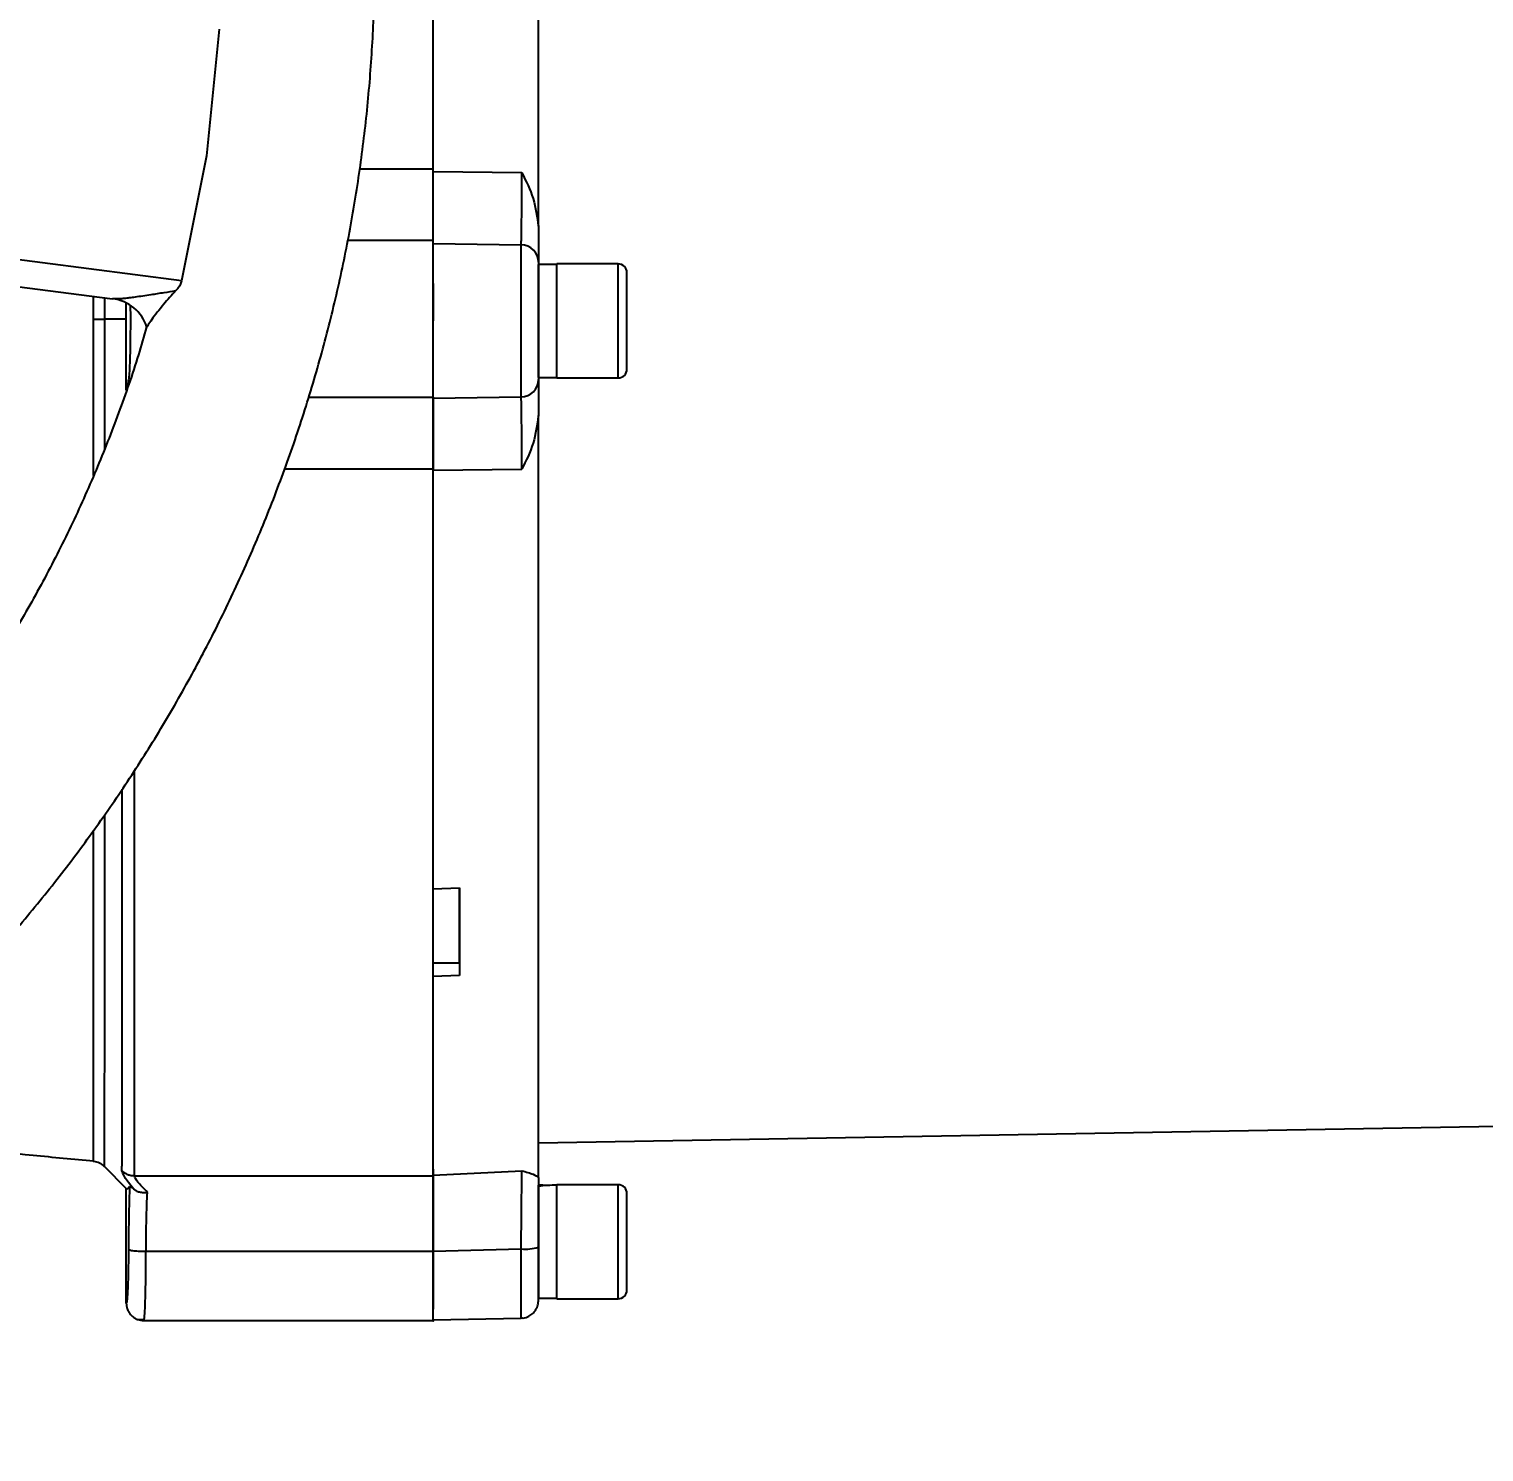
# Model space of a CAD drawing. Header units: millimetres. Extents: x 2404 to 4548, y 1024 to 2541.
# Drawn here: x 3401.5 to 3567.4, y 1252.1 to 1414.4 of the extents above; entities that cross this region are included whole.
import ezdxf

# ---------------------------------------------------------------- set-up
doc = ezdxf.new("R2010")
doc.units = ezdxf.units.MM
doc.layers.add('AM_5', color=3, linetype='Continuous', lineweight=25)
doc.styles.add('SLDTEXTSTYLE1', font='txt.shx', dxfattribs={"width": 0.7, "bigfont": 'gbcbig.shx'})
doc.dimstyles.new('SLDDIMSTYLE12$0', dxfattribs={"dimtxt": 12, "dimasz": 10, "dimexe": 0, "dimexo": 0.0625, "dimgap": 0.875, "dimtad": 1, "dimdec": 1, "dimlfac": 1.8, "dimrnd": 1e-09, "dimzin": 12, "dimdsep": 46, "dimtxsty": 'SLDTEXTSTYLE1', "dimcen": 0.09, "dimdle": 8.16, "dimclrd": 3, "dimclre": 3, "dimadec": 0, "dimazin": 3, "dimtfac": 1, "dimtdec": 1, "dimtofl": 0, "dimtmove": 0, "dimatfit": 3, "dimfxl": 0, "dimfrac": 2, "dimtolj": 1, "dimlwd": 5, "dimlwe": 5, "dimarcsym": 0})

# ---------------------------------------------------------------- blocks, each defined once
blk = doc.blocks.new('*D71')
at = {"layer": 'AM_5', "color": 3, "lineweight": 5, "transparency": 16777216}
blk.add_line((3447.59, 1495.16), (3447.59, 1573.33), dxfattribs=at)
at = {"layer": 'AM_5', "color": 3, "linetype": 'Continuous', "lineweight": 5, "transparency": 16777216}
for p, q in [((3457.59, 1573.33), (3609.59, 1573.33)), ((3619.59, 1413.43), (3619.59, 1573.33))]:
    blk.add_line(p, q, dxfattribs=at)
at = {"layer": 'AM_5', "color": 3, "transparency": 16777216}
for points in [[(3457.59, 1575), (3457.59, 1571.67), (3447.59, 1573.33)], [(3609.59, 1575), (3609.59, 1571.67), (3619.59, 1573.33)]]:
    blk.add_solid(points, dxfattribs=at)
at = {"layer": 'Defpoints', "color": 0, "transparency": 16777216}
for p in [(3619.59, 1573.33), (3447.59, 1495.09), (3619.59, 1413.37)]:
    blk.add_point(p, dxfattribs=at)
at = {"layer": 'AM_5', "color": 0, "transparency": 16777216, "insert": (3533.59, 1580.21), "char_height": 12, "attachment_point": 5, "style": 'SLDTEXTSTYLE1'}
blk.add_mtext('\\A1;172', dxfattribs=at)

msp = doc.modelspace()

# ---------------------------------------------------------------- linework, layer by layer
at = {"color": 7, "linetype": 'Continuous', "lineweight": 25}
for p, q in [((3423.186, 1414.369), (3421.725, 1399.915)), ((3421.725, 1399.913), (3418.897, 1385.661)), ((3421.725, 1399.915), (3421.725, 1399.913)), ((3439.196, 1398.427), (3447.595, 1398.427)), ((3447.595, 1398.123), (3457.699, 1398.004)), ((3418.897, 1385.661), (3385.065, 1390.062)), ((3447.595, 1390.252), (3437.832, 1390.252)), ((3447.595, 1389.921), (3457.63, 1389.772)), ((3461.695, 1387.535), (3459.595, 1387.535)), ((3468.695, 1387.595), (3461.695, 1387.595)), ((3461.695, 1387.595), (3461.695, 1387.535)), ((3385.444, 1386.92), (3411.029, 1383.62)), ((3408.866, 1381.3), (3408.866, 1383.899)), ((3410.091, 1383.741), (3410.091, 1381.301)), ((3412.595, 1381.306), (3412.595, 1383.105)), ((3412.595, 1381.306), (3412.595, 1383.105)), ((3412.595, 1381.306), (3410.091, 1381.301)), ((3412.595, 1373.197), (3412.595, 1381.306)), ((3447.595, 1376.845), (3447.595, 1377.095)), ((3459.595, 1374.655), (3461.695, 1374.655)), ((3461.695, 1374.595), (3468.695, 1374.595)), ((3433.383, 1372.392), (3447.595, 1372.392)), ((3447.595, 1372.269), (3457.63, 1372.419)), ((3447.595, 1364.18), (3430.616, 1364.18)), ((3447.595, 1364.067), (3457.699, 1364.186)), ((3447.595, 1316.341), (3450.595, 1316.452)), ((3447.595, 1307.881), (3450.595, 1307.881)), ((3450.595, 1307.881), (3450.595, 1306.457)), ((3450.595, 1306.457), (3447.595, 1306.346)), ((3459.594, 1287.355), (3589.121, 1289.616)), ((3410.081, 1284.694), (3412.594, 1282.179)), ((3447.594, 1284.376), (3447.594, 1283.675)), ((3413.514, 1283.624), (3447.594, 1283.624)), ((3447.594, 1283.675), (3457.699, 1284.192)), ((3412.594, 1269.096), (3412.594, 1282.179)), ((3459.594, 1280.435), (3459.594, 1282.535)), ((3459.594, 1282.419), (3459.594, 1280.262)), ((3468.694, 1282.595), (3461.694, 1282.595)), ((3447.594, 1274.998), (3414.838, 1274.998)), ((3447.594, 1275.024), (3457.629, 1275.275)), ((3459.594, 1269.655), (3461.694, 1269.655)), ((3461.694, 1269.595), (3468.694, 1269.595)), ((3413.763, 1267.276), (3414.666, 1267.23)), ((3414.593, 1267.095), (3447.594, 1267.095)), ((3414.595, 1267.095), (3414.635, 1267.279)), ((3447.594, 1267.205), (3457.629, 1267.38))]:
    msp.add_line(p, q, dxfattribs=at)
at = {"color": 7, "linetype": 'Continuous', "lineweight": 25, "flags": 128}
for points in [[(3457.63, 1372.419), (3457.63, 1372.783), (3457.63, 1373.515), (3457.63, 1374.584), (3457.63, 1375.941), (3457.63, 1377.527), (3457.63, 1379.27), (3457.63, 1381.095), (3457.63, 1382.92), (3457.63, 1384.664), (3457.63, 1386.249), (3457.63, 1387.606), (3457.63, 1388.675), (3457.63, 1389.408), (3457.63, 1389.772)], [(3459.595, 1374.655), (3459.595, 1374.67), (3459.595, 1374.95), (3459.595, 1375.566), (3459.595, 1376.485), (3459.595, 1377.655), (3459.595, 1379.013), (3459.595, 1380.486), (3459.595, 1381.991), (3459.595, 1383.448), (3459.595, 1384.776), (3459.595, 1385.902), (3459.595, 1386.766), (3459.595, 1387.319), (3459.595, 1387.533), (3459.595, 1387.535)], [(3461.695, 1374.655), (3461.695, 1374.639), (3461.695, 1374.639), (3461.695, 1374.987), (3461.695, 1375.664), (3461.695, 1376.634), (3461.695, 1377.845), (3461.695, 1379.23), (3461.695, 1380.717), (3461.695, 1382.223), (3461.695, 1383.669), (3461.695, 1384.976), (3461.695, 1386.074), (3461.695, 1386.903), (3461.695, 1387.419), (3461.695, 1387.595), (3461.695, 1387.595)], [(3468.695, 1374.595), (3468.695, 1374.639), (3468.695, 1374.987), (3468.695, 1375.664), (3468.695, 1376.634), (3468.695, 1377.845), (3468.695, 1379.23), (3468.695, 1380.717), (3468.695, 1382.223), (3468.695, 1383.669), (3468.695, 1384.976), (3468.695, 1386.074), (3468.695, 1386.903), (3468.695, 1387.419), (3468.695, 1387.595)], [(3461.695, 1374.758), (3461.695, 1374.87), (3461.695, 1375.423), (3461.695, 1376.287), (3461.695, 1377.414), (3461.695, 1378.742), (3461.695, 1380.198), (3461.695, 1381.704), (3461.695, 1383.176), (3461.695, 1384.534), (3461.695, 1385.705), (3461.695, 1386.623), (3461.695, 1386.887)], [(3459.594, 1282.535), (3459.594, 1282.359), (3459.594, 1281.84), (3459.594, 1281.007), (3459.594, 1280.095)], [(3459.594, 1269.655), (3459.594, 1269.717), (3459.594, 1270.1), (3459.594, 1270.81), (3459.594, 1271.81), (3459.594, 1273.043), (3459.594, 1274.444), (3459.594, 1275.935), (3459.594, 1277.434), (3459.594, 1278.86), (3459.594, 1280.135), (3459.594, 1281.19), (3459.594, 1281.965), (3459.594, 1282.419)], [(3461.694, 1276.095), (3461.694, 1277.594), (3461.694, 1279.012), (3461.694, 1280.273), (3461.694, 1281.308), (3461.694, 1282.063), (3461.694, 1282.496), (3461.694, 1282.584), (3461.694, 1282.535)], [(3461.694, 1269.655), (3461.694, 1269.684), (3461.694, 1270), (3461.694, 1270.65), (3461.694, 1271.598), (3461.694, 1272.791), (3461.694, 1274.166), (3461.694, 1275.645), (3461.694, 1277.15), (3461.694, 1278.596), (3461.694, 1279.906), (3461.694, 1281.007), (3461.694, 1281.84), (3461.694, 1282.359), (3461.694, 1282.535)], [(3468.694, 1276.095), (3468.694, 1277.594), (3468.694, 1279.012), (3468.694, 1280.273), (3468.694, 1281.308), (3468.694, 1282.063), (3468.694, 1282.496), (3468.694, 1282.595)], [(3459.594, 1280.262), (3459.594, 1279.751), (3459.594, 1278.944), (3459.594, 1277.906), (3459.594, 1276.721), (3459.594, 1275.485), (3459.594, 1275.462)], [(3461.694, 1269.655), (3461.694, 1269.606), (3461.694, 1269.693), (3461.694, 1270.126), (3461.694, 1270.881), (3461.694, 1271.917), (3461.694, 1273.177), (3461.694, 1274.596), (3461.694, 1276.095)], [(3468.694, 1269.595), (3468.694, 1269.693), (3468.694, 1270.126), (3468.694, 1270.881), (3468.694, 1271.917), (3468.694, 1273.177), (3468.694, 1274.596), (3468.694, 1276.095)], [(3457.629, 1267.38), (3457.629, 1267.573), (3457.629, 1268.144), (3457.629, 1269.067), (3457.629, 1270.302), (3457.629, 1271.794), (3457.629, 1273.476), (3457.629, 1275.275)]]:
    msp.add_lwpolyline(points, dxfattribs=at)
at = {"color": 7, "linetype": 'Continuous', "lineweight": 25}
for centre, radius, start, end in [((3457.599, 1387.776), 1.995, 0.12481, 89.13021), ((3468.695, 1386.595), 1, 360, 90), ((3410.482, 1378.984), 4.668, 17.58427, 83.2716), ((3408.808, 2045.354), 664.054, 270.005021, 270.110676), ((3457.599, 1374.414), 1.995, 270.86979, 359.87519), ((3468.695, 1375.595), 1, 270, 360), ((3468.694, 1281.595), 1, 360, 90), ((3458.11, 1280.603), 5.35, 264.84154, 286.10398), ((3468.694, 1270.595), 1, 270, 360)]:
    msp.add_arc(centre, radius, start, end, dxfattribs=at)
for centre, major_axis, ratio, start_param, end_param in [((3412.594, 1381.095), (0, 98.916), 0.0000054, 4.6323855, 4.7145267), ((3412.714, 1381.102), (0.007, 98.975), 0.0349473, 3.1091985, 3.2162788), ((3459.594, 1276.095), (11.154, 0), 0.5773521, 1.4765232, 1.5707963), ((3461.694, 1276.095), (11.154, 0), 0.5773521, 1.5707963, 1.760193)]:
    msp.add_ellipse(centre, major_axis=major_axis, ratio=ratio, start_param=start_param, end_param=end_param, dxfattribs=at)
for points, knots in [([(3270.162, 1252.13), (3272.722, 1252.154), (3276.302, 1252.189), (3281.572, 1252.468), (3286.036, 1252.803), (3291.352, 1253.369), (3296.921, 1254.142), (3302.735, 1255.152), (3308.706, 1256.408), (3314.782, 1257.919), (3320.92, 1259.69), (3327.085, 1261.724), (3333.249, 1264.023), (3339.385, 1266.589), (3345.473, 1269.419), (3351.493, 1272.513), (3357.426, 1275.867), (3363.255, 1279.48), (3368.965, 1283.345), (3374.54, 1287.459), (3379.967, 1291.816), (3385.233, 1296.411), (3390.324, 1301.235), (3395.229, 1306.283), (3399.936, 1311.546), (3404.434, 1317.016), (3408.712, 1322.684), (3412.761, 1328.541), (3416.571, 1334.578), (3420.132, 1340.784), (3423.437, 1347.148), (3426.478, 1353.661), (3429.247, 1360.31), (3431.738, 1367.085), (3433.943, 1373.972), (3435.858, 1380.961), (3437.476, 1388.039), (3438.794, 1395.192), (3439.807, 1402.409), (3440.512, 1409.676), (3440.904, 1416.981), (3440.983, 1424.309), (3440.746, 1431.647), (3440.192, 1438.981), (3439.32, 1446.299), (3438.13, 1453.586), (3436.622, 1460.829), (3434.797, 1468.013), (3432.656, 1475.126), (3430.202, 1482.154), (3427.437, 1489.082), (3424.365, 1495.898), (3420.988, 1502.589), (3417.31, 1509.141), (3413.336, 1515.541), (3409.071, 1521.776), (3404.52, 1527.834), (3399.688, 1533.703), (3394.581, 1539.369), (3389.205, 1544.822), (3383.758, 1549.869), (3378.284, 1554.522), (3372.826, 1558.791), (3367.201, 1562.833), (3361.42, 1566.642), (3355.492, 1570.21), (3349.43, 1573.532), (3343.244, 1576.602), (3336.948, 1579.416), (3330.554, 1581.968), (3324.079, 1584.254), (3317.541, 1586.27), (3310.966, 1588.012), (3304.393, 1589.477), (3297.899, 1590.659), (3291.61, 1591.556), (3286.086, 1592.139), (3281.203, 1592.507), (3276.379, 1592.747), (3270.405, 1592.864), (3264.888, 1592.753), (3259.619, 1592.482), (3255.154, 1592.144), (3249.838, 1591.579), (3244.269, 1590.806), (3238.456, 1589.796), (3232.485, 1588.54), (3226.409, 1587.029), (3220.271, 1585.258), (3214.105, 1583.224), (3207.942, 1580.925), (3201.805, 1578.359), (3195.717, 1575.529), (3189.697, 1572.435), (3183.765, 1569.081), (3177.936, 1565.469), (3172.226, 1561.603), (3166.65, 1557.489), (3161.223, 1553.132), (3155.957, 1548.537), (3150.866, 1543.713), (3145.961, 1538.665), (3141.254, 1533.402), (3136.756, 1527.932), (3132.478, 1522.264), (3128.43, 1516.407), (3124.62, 1510.37), (3121.058, 1504.164), (3117.753, 1497.8), (3114.711, 1491.288), (3111.949, 1484.636), (3109.612, 1478.354), (3108.333, 1474.249), (3107.77, 1472.441)], [0, 0, 0, 0, 0.01020738, 0.01427401, 0.02103699, 0.02805607, 0.03558666, 0.0434511, 0.05157826, 0.05991132, 0.06840986, 0.07704394, 0.08579098, 0.09463359, 0.10355821, 0.11255405, 0.12161242, 0.13072624, 0.1398897, 0.14909794, 0.15834689, 0.16763314, 0.17695375, 0.18630622, 0.19568842, 0.20509849, 0.21453484, 0.22399606, 0.23348097, 0.24298851, 0.25251779, 0.26206801, 0.27163852, 0.28122873, 0.29083816, 0.30046642, 0.31011319, 0.31977821, 0.32946132, 0.33916239, 0.34888138, 0.35861831, 0.36837328, 0.37814642, 0.38793798, 0.39774825, 0.40757761, 0.41742653, 0.42729557, 0.4371854, 0.4470968, 0.45703069, 0.46698816, 0.47697044, 0.48697902, 0.49701559, 0.50708218, 0.51718117, 0.52731537, 0.53748817, 0.54770366, 0.5569145, 0.56612256, 0.57532659, 0.5845258, 0.59371913, 0.60290519, 0.61208206, 0.62124705, 0.63039624, 0.63952364, 0.64861966, 0.65766788, 0.66663751, 0.67546331, 0.68397889, 0.69196332, 0.69760555, 0.70350123, 0.71121989, 0.72142727, 0.72549391, 0.73225688, 0.73927596, 0.74680655, 0.754671, 0.76279816, 0.77113122, 0.77962976, 0.78826384, 0.79701087, 0.80585349, 0.81477811, 0.82377394, 0.83283231, 0.84194614, 0.85110959, 0.86031783, 0.86956679, 0.87885303, 0.88817364, 0.89752611, 0.90690831, 0.91631839, 0.92575473, 0.93521596, 0.94470086, 0.95420841, 0.96373768, 0.97328791, 0.98285841, 0.99244862, 1, 1, 1, 1]), ([(3447.595, 1398.427), (3447.595, 1401.721), (3447.595, 1408.31), (3447.595, 1417.862), (3447.595, 1427.044), (3447.595, 1435.753), (3447.595, 1443.866), (3447.595, 1450.603), (3447.595, 1454.282), (3447.595, 1455.757)], [0, 0, 0, 0, 0.149957, 0.2999139, 0.4498709, 0.5998278, 0.7497848, 0.8997417, 1, 1, 1, 1]), ([(3447.595, 1389.921), (3447.595, 1390.147), (3447.595, 1390.599), (3447.595, 1392.478), (3447.595, 1395.023), (3447.595, 1397.089), (3447.595, 1398.123)], [0, 0, 0, 0, 0.2500652, 0.4994456, 0.7493864, 1, 1, 1, 1]), ([(3457.63, 1389.772), (3457.636, 1389.868), (3457.647, 1390.053), (3457.659, 1390.655), (3457.669, 1391.27), (3457.677, 1391.812), (3457.688, 1392.907), (3457.697, 1394.866), (3457.699, 1396.972), (3457.699, 1398.004)], [0, 0, 0, 0, 0.1490589, 0.284486, 0.365253, 0.4374072, 0.5004523, 0.7554674, 1, 1, 1, 1]), ([(3457.699, 1398.004), (3458.187, 1397.032), (3459.157, 1395.099), (3459.449, 1392.953), (3459.595, 1391.885)], [0, 0, 0, 0, 0.50244267, 1, 1, 1, 1]), ([(3459.595, 1391.885), (3459.595, 1391.332), (3459.595, 1390.23), (3459.595, 1389.011), (3459.595, 1388.124), (3459.595, 1387.896), (3459.595, 1387.781)], [0, 0, 0, 0, 0.250755, 0.4999887, 0.7492331, 1, 1, 1, 1]), ([(3447.595, 1376.923), (3447.595, 1377.323), (3447.595, 1378.627), (3447.595, 1381.36), (3447.595, 1384.59), (3447.595, 1387.409), (3447.595, 1389.514), (3447.595, 1390.006), (3447.595, 1390.252)], [0, 0, 0, 0, 0.08145643, 0.26516514, 0.44887386, 0.63258257, 0.81629129, 1, 1, 1, 1]), ([(3418.897, 1385.661), (3418.844, 1385.504), (3418.716, 1385.125), (3418.442, 1384.765), (3418.259, 1384.563), (3418.212, 1384.51)], [0, 0, 0, 0, 0.3410071, 0.8286347, 1, 1, 1, 1]), ([(3469.695, 1375.595), (3469.695, 1375.668), (3469.695, 1375.781), (3469.695, 1376.467), (3469.695, 1377.177), (3469.695, 1378.058), (3469.695, 1379.338), (3469.695, 1381.095), (3469.695, 1382.851), (3469.695, 1384.131), (3469.695, 1385.012), (3469.695, 1385.722), (3469.695, 1386.408), (3469.695, 1386.521), (3469.695, 1386.595)], [0, 0, 0, 0, 0.1197284, 0.1841803, 0.25, 0.3158197, 0.3802716, 0.5, 0.6197284, 0.6841803, 0.75, 0.8158197, 0.8802716, 1, 1, 1, 1]), ([(3418.212, 1384.51), (3417.769, 1384.44), (3416.805, 1384.287), (3415.242, 1384.047), (3413.927, 1383.841), (3412.949, 1383.71), (3412.385, 1383.647), (3411.858, 1383.604), (3411.383, 1383.584), (3411.136, 1383.609), (3411.029, 1383.62)], [0, 0, 0, 0, 0.1610959, 0.3500594, 0.5867226, 0.6799971, 0.7629362, 0.835774, 0.9281692, 1, 1, 1, 1]), ([(3418.212, 1384.51), (3417.749, 1384.001), (3416.698, 1382.845), (3415.647, 1381.488), (3415.087, 1380.657), (3414.944, 1380.414), (3414.931, 1380.391), (3414.932, 1380.394), (3414.932, 1380.394)], [0, 0, 0, 0, 0.296932, 0.6736495, 0.8400755, 0.9606673, 0.9947876, 1, 1, 1, 1]), ([(3447.595, 1385.095), (3447.595, 1385.21), (3447.595, 1385.473), (3447.595, 1385.111), (3447.595, 1384.182), (3447.595, 1382.763), (3447.595, 1381.651), (3447.595, 1381.095)], [0, 0, 0, 0, 0.1621533, 0.371615, 0.5810766, 0.7905383, 1, 1, 1, 1]), ([(3413.048, 1382.817), (3413.052, 1382.265), (3413.061, 1380.871), (3413.041, 1378.511), (3412.992, 1376.42), (3412.922, 1374.913), (3412.87, 1374.565), (3412.841, 1374.376)], [0, 0, 0, 0, 0.1446681, 0.3655212, 0.6066409, 0.7853277, 1, 1, 1, 1]), ([(3408.866, 1363.477), (3408.866, 1366.425), (3408.866, 1372.327), (3408.866, 1378.307), (3408.866, 1381.3)], [0, 0, 0, 0, 0.4994879, 1, 1, 1, 1]), ([(3410.091, 1381.301), (3410.091, 1378.143), (3410.091, 1373.177), (3410.091, 1368.281), (3410.091, 1366.498)], [0, 0, 0, 0, 0.6359822, 1, 1, 1, 1]), ([(3414.892, 1380.402), (3414.591, 1379.34), (3413.655, 1376.035), (3411.748, 1370.584), (3409.19, 1364.056), (3406.305, 1357.645), (3403.119, 1351.356), (3399.631, 1345.208), (3395.847, 1339.212), (3391.77, 1333.383), (3387.407, 1327.734), (3382.763, 1322.278), (3377.844, 1317.029), (3372.835, 1312.173), (3367.78, 1307.701), (3362.722, 1303.603), (3357.494, 1299.729), (3352.106, 1296.087), (3346.57, 1292.684), (3340.898, 1289.526), (3335.101, 1286.619), (3329.193, 1283.968), (3323.189, 1281.579), (3317.107, 1279.456), (3310.967, 1277.604), (3304.8, 1276.026), (3298.656, 1274.727), (3292.647, 1273.715), (3287.08, 1273.004), (3282.235, 1272.558), (3277.765, 1272.281), (3273.86, 1272.143), (3271.261, 1272.133), (3270.213, 1272.13)], [0, 0, 0, 0, 0.0170783, 0.0531439, 0.089298, 0.1255445, 0.1618882, 0.1983346, 0.2348901, 0.2715626, 0.3083611, 0.3452967, 0.3823824, 0.4196345, 0.4532144, 0.4867833, 0.5203362, 0.5538698, 0.5873798, 0.6208602, 0.654303, 0.6876965, 0.7210233, 0.7542563, 0.7873511, 0.8202281, 0.8527303, 0.8844984, 0.9144909, 0.939551, 0.9597807, 0.9837802, 1, 1, 1, 1]), ([(3412.841, 1374.376), (3412.823, 1374.292), (3412.788, 1374.133), (3412.755, 1373.786), (3412.74, 1373.622)], [0, 0, 0, 0, 0.5255504, 1, 1, 1, 1]), ([(3459.595, 1374.409), (3459.595, 1374.295), (3459.595, 1374.066), (3459.595, 1373.179), (3459.595, 1371.96), (3459.595, 1370.858), (3459.595, 1370.306)], [0, 0, 0, 0, 0.2507669, 0.5000113, 0.749245, 1, 1, 1, 1]), ([(3457.699, 1364.186), (3457.699, 1365.22), (3457.698, 1366.613), (3457.693, 1368.148), (3457.688, 1369.028), (3457.683, 1369.867), (3457.673, 1370.693), (3457.66, 1371.475), (3457.647, 1372.137), (3457.636, 1372.322), (3457.63, 1372.419)], [0, 0, 0, 0, 0.24428957, 0.32903605, 0.41448985, 0.50012501, 0.59799237, 0.71577027, 0.85107242, 1, 1, 1, 1]), ([(3447.595, 1364.067), (3447.595, 1365.099), (3447.595, 1367.161), (3447.595, 1369.705), (3447.595, 1371.587), (3447.595, 1372.042), (3447.595, 1372.269)], [0, 0, 0, 0, 0.2500466, 0.4994486, 0.7493959, 1, 1, 1, 1]), ([(3459.595, 1370.306), (3459.449, 1369.238), (3459.157, 1367.091), (3458.187, 1365.158), (3457.699, 1364.186)], [0, 0, 0, 0, 0.4975573, 1, 1, 1, 1]), ([(3413.514, 1283.624), (3413.516, 1284.231), (3413.518, 1285.43), (3413.522, 1288.196), (3413.525, 1291.563), (3413.528, 1295.949), (3413.532, 1301.489), (3413.535, 1308.287), (3413.538, 1315.672), (3413.541, 1322.852), (3413.542, 1327.769), (3413.543, 1329.874)], [0, 0, 0, 0, 0.1074926, 0.2126392, 0.3154396, 0.4158938, 0.5461536, 0.6722446, 0.7941664, 0.9119185, 1, 1, 1, 1]), ([(3412.099, 1284.202), (3412.101, 1284.757), (3412.103, 1285.85), (3412.106, 1288.294), (3412.109, 1291.195), (3412.112, 1294.53), (3412.115, 1298.206), (3412.118, 1302.759), (3412.121, 1308.272), (3412.124, 1314.785), (3412.127, 1321.222), (3412.128, 1325.644), (3412.129, 1327.714)], [0, 0, 0, 0, 0.10355805, 0.20350992, 0.29985507, 0.39259296, 0.48172312, 0.56724505, 0.68873355, 0.80210636, 0.90736147, 1, 1, 1, 1]), ([(3410.089, 1324.763), (3410.089, 1323.195), (3410.089, 1319.059), (3410.088, 1312.999), (3410.087, 1306.602), (3410.087, 1300.945), (3410.086, 1296.055), (3410.085, 1291.982), (3410.084, 1288.774), (3410.083, 1286.425), (3410.082, 1285.098), (3410.082, 1284.548), (3410.081, 1284.702), (3410.081, 1284.707)], [0, 0, 0, 0, 0.06336263, 0.16710914, 0.27085565, 0.37460215, 0.47834866, 0.58209517, 0.68584167, 0.78958818, 0.89333469, 0.99708119, 1, 1, 1, 1]), ([(3408.856, 1285.282), (3408.856, 1285.278), (3408.856, 1285.164), (3408.857, 1285.565), (3408.857, 1286.496), (3408.858, 1288.043), (3408.859, 1290.025), (3408.859, 1292.384), (3408.86, 1295.133), (3408.861, 1298.237), (3408.861, 1301.649), (3408.862, 1304.445), (3408.862, 1306.462), (3408.862, 1307.65), (3408.863, 1308.835), (3408.863, 1310.014), (3408.863, 1311.185), (3408.863, 1312.345), (3408.863, 1315.429), (3408.864, 1318.866), (3408.864, 1322.262), (3408.864, 1322.991)], [0, 0, 0, 0, 0.0029077, 0.0949925, 0.1832887, 0.2677958, 0.3485137, 0.4254418, 0.4985799, 0.5759913, 0.6486482, 0.7165502, 0.7383478, 0.7596059, 0.7803246, 0.8005039, 0.8201437, 0.839244, 0.8578049, 0.9695111, 1, 1, 1, 1]), ([(3450.595, 1307.881), (3450.595, 1309.45), (3450.595, 1312.158), (3450.595, 1315.182), (3450.595, 1316.452)], [0, 0, 0, 0, 0.57963713, 1, 1, 1, 1]), ([(3376.601, 1289.174), (3380.283, 1288.649), (3388.719, 1287.445), (3399.477, 1286.173), (3406.559, 1285.522), (3408.859, 1285.311)], [0, 0, 0, 0, 0.3434207, 0.7867461, 1, 1, 1, 1]), ([(3408.856, 1285.272), (3409.087, 1285.228), (3409.549, 1285.142), (3409.908, 1284.839), (3410.087, 1284.688)], [0, 0, 0, 0, 0.5000711, 1, 1, 1, 1]), ([(3413.405, 1282.13), (3413.026, 1282.611), (3412.289, 1283.545), (3412.162, 1283.987), (3412.099, 1284.202)], [0, 0, 0, 0, 0.5146876, 1, 1, 1, 1]), ([(3412.099, 1284.202), (3412.196, 1284.116), (3412.392, 1283.944), (3412.744, 1283.764), (3413.123, 1283.646), (3413.385, 1283.631), (3413.514, 1283.624)], [0, 0, 0, 0, 0.2475722, 0.5, 0.7524278, 1, 1, 1, 1]), ([(3415, 1281.725), (3414.583, 1282.154), (3413.757, 1283.003), (3413.595, 1283.418), (3413.514, 1283.624)], [0, 0, 0, 0, 0.5050283, 1, 1, 1, 1]), ([(3447.594, 1275.024), (3447.594, 1276.07), (3447.594, 1278.159), (3447.594, 1280.807), (3447.594, 1282.828), (3447.594, 1283.393), (3447.594, 1283.675)], [0, 0, 0, 0, 0.25006523, 0.49944561, 0.74938637, 1, 1, 1, 1]), ([(3457.629, 1275.275), (3457.635, 1275.915), (3457.646, 1277.139), (3457.658, 1278.618), (3457.669, 1279.707), (3457.676, 1280.473), (3457.688, 1281.761), (3457.697, 1283.34), (3457.698, 1283.912), (3457.699, 1284.192)], [0, 0, 0, 0, 0.1490589, 0.284486, 0.365253, 0.4374072, 0.5004523, 0.7554674, 1, 1, 1, 1]), ([(3457.699, 1284.192), (3458.186, 1284.055), (3459.156, 1283.783), (3459.449, 1283.541), (3459.594, 1283.421)], [0, 0, 0, 0, 0.5024427, 1, 1, 1, 1]), ([(3459.594, 1283.421), (3459.594, 1282.888), (3459.594, 1281.823), (3459.594, 1279.866), (3459.594, 1277.737), (3459.594, 1276.223), (3459.594, 1275.463)], [0, 0, 0, 0, 0.250755, 0.4999887, 0.7492331, 1, 1, 1, 1]), ([(3412.964, 1282.403), (3412.949, 1281.923), (3412.917, 1280.961), (3412.88, 1279.221), (3412.852, 1277.313), (3412.844, 1275.931), (3412.839, 1275.242)], [0, 0, 0, 0, 0.2423696, 0.4853152, 0.7431963, 1, 1, 1, 1]), ([(3412.964, 1282.403), (3412.985, 1282.412), (3413.016, 1282.426), (3413.18, 1282.319), (3413.311, 1282.214), (3413.39, 1282.143), (3413.405, 1282.13)], [0, 0, 0, 0, 0.5019977, 0.7519527, 0.9535485, 1, 1, 1, 1]), ([(3413.405, 1282.13), (3413.503, 1282.055), (3413.705, 1281.901), (3414.096, 1281.759), (3414.536, 1281.688), (3414.845, 1281.713), (3415, 1281.725)], [0, 0, 0, 0, 0.2386671, 0.4926942, 0.7442037, 1, 1, 1, 1]), ([(3414.838, 1274.998), (3414.843, 1275.615), (3414.853, 1276.873), (3414.887, 1278.667), (3414.934, 1280.363), (3414.978, 1281.266), (3415, 1281.725)], [0, 0, 0, 0, 0.2356127, 0.4808109, 0.7356041, 1, 1, 1, 1]), ([(3469.694, 1276.095), (3469.694, 1276.787), (3469.694, 1277.851), (3469.694, 1279.131), (3469.694, 1280.012), (3469.694, 1280.722), (3469.694, 1281.408), (3469.694, 1281.521), (3469.694, 1281.595)], [0, 0, 0, 0, 0.2394568, 0.3683607, 0.5, 0.6316393, 0.7605432, 1, 1, 1, 1]), ([(3447.594, 1280.095), (3447.594, 1280.21), (3447.594, 1280.473), (3447.594, 1280.111), (3447.594, 1279.182), (3447.594, 1277.763), (3447.594, 1276.651), (3447.594, 1276.095)], [0, 0, 0, 0, 0.1621502, 0.3716126, 0.5810751, 0.7905375, 1, 1, 1, 1]), ([(3469.694, 1270.595), (3469.694, 1270.668), (3469.694, 1270.781), (3469.694, 1271.467), (3469.694, 1272.177), (3469.694, 1273.058), (3469.694, 1274.338), (3469.694, 1275.403), (3469.694, 1276.095)], [0, 0, 0, 0, 0.2394568, 0.3683607, 0.5, 0.6316393, 0.7605432, 1, 1, 1, 1]), ([(3412.839, 1275.242), (3412.832, 1274.408), (3412.819, 1272.741), (3412.761, 1270.728), (3412.683, 1269.346), (3412.624, 1269.179), (3412.594, 1269.096)], [0, 0, 0, 0, 0.2501088, 0.5000493, 0.7500207, 1, 1, 1, 1]), ([(3412.839, 1275.242), (3412.875, 1275.212), (3412.948, 1275.149), (3413.416, 1275.068), (3414.08, 1275.011), (3414.592, 1275.002), (3414.838, 1274.998)], [0, 0, 0, 0, 0.2409388, 0.5005407, 0.7598409, 1, 1, 1, 1]), ([(3414.635, 1267.279), (3414.642, 1267.303), (3414.662, 1267.376), (3414.706, 1267.997), (3414.764, 1269.354), (3414.818, 1271.845), (3414.832, 1273.969), (3414.838, 1274.998)], [0, 0, 0, 0, 0.0675681, 0.1998133, 0.4374294, 0.7275623, 1, 1, 1, 1]), ([(3447.594, 1267.099), (3447.594, 1267.098), (3447.594, 1266.904), (3447.594, 1267.587), (3447.594, 1269.191), (3447.594, 1271.816), (3447.594, 1273.937), (3447.594, 1274.998)], [0, 0, 0, 0, 0.00146, 0.251095, 0.50073, 0.750365, 1, 1, 1, 1]), ([(3459.594, 1275.463), (3459.594, 1274.644), (3459.594, 1273.006), (3459.594, 1271.072), (3459.594, 1269.955), (3459.594, 1269.802), (3459.594, 1269.789)], [0, 0, 0, 0, 0.32304392, 0.64608785, 0.96913177, 1, 1, 1, 1]), ([(3447.594, 1272.095), (3447.594, 1272.051), (3447.594, 1270.985), (3447.594, 1269.544), (3447.594, 1268.719), (3447.594, 1268.402)], [0, 0, 0, 0, 0.0255431, 0.6246336, 1, 1, 1, 1]), ([(3457.623, 1267.408), (3457.699, 1267.401), (3458.004, 1267.373), (3458.481, 1267.559), (3458.951, 1267.879), (3459.257, 1268.241), (3459.441, 1268.586), (3459.538, 1268.884), (3459.579, 1269.111), (3459.592, 1269.261), (3459.594, 1269.337), (3459.594, 1269.366), (3459.594, 1269.372), (3459.594, 1269.374), (3459.594, 1269.376), (3459.594, 1269.378), (3459.594, 1269.38), (3459.594, 1269.39), (3459.594, 1269.458), (3459.594, 1269.708), (3459.594, 1269.789)], [0, 0, 0, 0, 0.0427535, 0.1716137, 0.274933, 0.3619927, 0.4349672, 0.4936953, 0.5372005, 0.5648057, 0.5779833, 0.5802423, 0.5811791, 0.5818638, 0.5828222, 0.5846676, 0.5898798, 0.6180464, 0.8773136, 1, 1, 1, 1]), ([(3412.594, 1269.096), (3412.614, 1268.88), (3412.647, 1268.526), (3412.865, 1268.063), (3413.133, 1267.703), (3413.478, 1267.419), (3413.959, 1267.163), (3414.345, 1267.122), (3414.595, 1267.096)], [0, 0, 0, 0, 0.2060336, 0.3367467, 0.4847907, 0.6326865, 0.7619928, 1, 1, 1, 1]), ([(3413.867, 1267.271), (3413.955, 1267.234), (3414.206, 1267.13), (3414.459, 1267.186), (3414.624, 1267.223)], [0, 0, 0, 0, 0.34953147, 1, 1, 1, 1])]:
    msp.add_open_spline(points, degree=3, knots=knots, dxfattribs=at)
for points in [[(3459.595, 1391.885), (3459.595, 1395.536), (3459.595, 1402.84), (3459.595, 1413.483), (3459.595, 1423.726), (3459.595, 1433.426), (3459.595, 1442.466), (3459.595, 1450.728), (3459.595, 1458.109), (3459.595, 1464.514), (3459.594, 1469.869), (3459.594, 1474.077), (3459.594, 1477.197), (3459.594, 1478.245), (3459.594, 1478.769)], [(3447.595, 1398.123), (3447.595, 1401.037), (3447.595, 1406.865), (3447.595, 1415.359), (3447.595, 1423.588), (3447.595, 1431.459), (3447.595, 1438.96), (3447.595, 1443.553), (3447.595, 1445.849)], [(3447.595, 1390.252), (3447.595, 1390.479), (3447.595, 1390.932), (3447.595, 1392.81), (3447.595, 1395.344), (3447.595, 1397.399), (3447.595, 1398.427)], [(3447.595, 1381.095), (3447.595, 1382.17), (3447.595, 1384.321), (3447.595, 1387.108), (3447.595, 1389.194), (3447.595, 1389.679), (3447.595, 1389.921)], [(3459.595, 1387.781), (3459.595, 1387.614), (3459.595, 1387.281), (3459.595, 1385.707), (3459.595, 1383.576), (3459.595, 1381.922), (3459.595, 1381.095)], [(3447.595, 1372.269), (3447.595, 1372.512), (3447.595, 1372.996), (3447.595, 1375.083), (3447.595, 1377.869), (3447.595, 1380.02), (3447.595, 1381.095)], [(3459.595, 1381.095), (3459.595, 1380.268), (3459.595, 1378.614), (3459.595, 1376.483), (3459.595, 1374.909), (3459.595, 1374.576), (3459.595, 1374.409)], [(3447.595, 1372.392), (3447.595, 1372.16), (3447.595, 1371.698), (3447.595, 1369.809), (3447.595, 1367.267), (3447.595, 1365.209), (3447.595, 1364.18)], [(3459.594, 1283.421), (3459.594, 1283.946), (3459.594, 1284.994), (3459.594, 1288.113), (3459.594, 1292.321), (3459.595, 1297.677), (3459.595, 1304.081), (3459.595, 1311.463), (3459.595, 1319.725), (3459.595, 1328.764), (3459.595, 1338.465), (3459.595, 1348.708), (3459.595, 1359.351), (3459.595, 1366.654), (3459.595, 1370.306)], [(3447.594, 1283.624), (3447.594, 1284.31), (3447.594, 1285.683), (3447.594, 1289.004), (3447.595, 1293.208), (3447.595, 1298.343), (3447.595, 1304.333), (3447.595, 1311.12), (3447.595, 1318.634), (3447.595, 1326.796), (3447.595, 1335.521), (3447.595, 1344.722), (3447.595, 1354.288), (3447.595, 1360.883), (3447.595, 1364.18)], [(3447.595, 1316.341), (3447.595, 1318.638), (3447.595, 1323.231), (3447.595, 1330.731), (3447.595, 1338.602), (3447.595, 1346.831), (3447.595, 1355.326), (3447.595, 1361.153), (3447.595, 1364.067)], [(3447.595, 1307.881), (3447.595, 1309.455), (3447.595, 1312.604), (3447.595, 1316.119), (3447.595, 1317.876)], [(3450.595, 1316.452), (3450.595, 1314.697), (3450.595, 1311.186), (3450.595, 1308.034), (3450.595, 1306.457)], [(3447.594, 1283.675), (3447.594, 1284.263), (3447.594, 1285.439), (3447.594, 1288.192), (3447.594, 1291.639), (3447.595, 1295.839), (3447.595, 1300.684), (3447.595, 1304.459), (3447.595, 1306.346)], [(3447.594, 1283.624), (3447.594, 1283.342), (3447.594, 1282.777), (3447.594, 1280.761), (3447.594, 1278.122), (3447.594, 1276.039), (3447.594, 1274.998)], [(3447.594, 1276.095), (3447.594, 1275.538), (3447.594, 1274.424), (3447.594, 1273.02), (3447.594, 1272.037), (3447.594, 1271.909), (3447.594, 1271.845)], [(3447.594, 1267.205), (3447.594, 1267.318), (3447.594, 1267.545), (3447.594, 1269.309), (3447.594, 1271.863), (3447.594, 1273.971), (3447.594, 1275.024)]]:
    msp.add_open_spline(points, degree=3, dxfattribs=at)

# ---------------------------------------------------------------- dimensions: what is measured, and where the dimension line sits
at = {"layer": 'AM_5'}
dim = msp.add_linear_dim(base=(3619.595, 1573.334), p1=(3447.594, 1495.095), p2=(3619.595, 1413.371), angle=360, dimstyle='SLDDIMSTYLE12$0', override={"dimlfac": 1}, dxfattribs=at)
dim.commit()
dim.dimension.update_dxf_attribs({"geometry": '*D71', "text_midpoint": (3533.594, 1573.334), "dimtype": 160})

doc.saveas('drawing.dxf')
